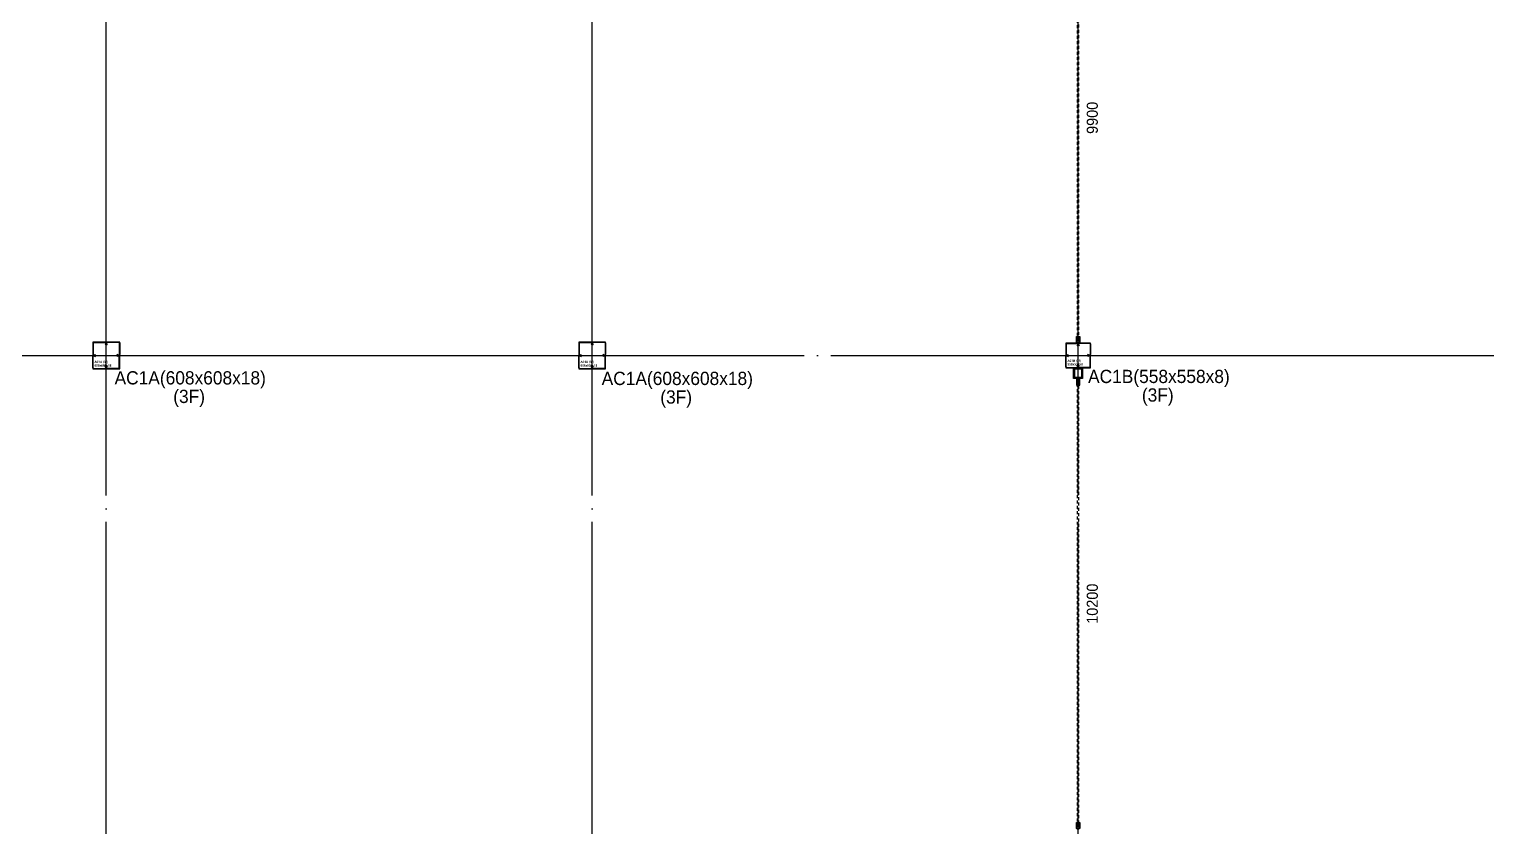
# Model space of a CAD drawing. Header units: millimetres. Extents: x -47382 to 204618, y -51045 to 127155.
# Drawn here: x 56254 to 89254, y 29698 to 47758 of the extents above; entities that cross this region are included whole.
import ezdxf
from ezdxf.enums import TextEntityAlignment as Align

# ---------------------------------------------------------------- set-up
doc = ezdxf.new("R2010")
doc.units = ezdxf.units.MM
doc.header["$LTSCALE"] = 300
doc.header["$MEASUREMENT"] = 0
doc.linetypes.add('CEN', pattern=[62, 60, -1, 0, -1])
doc.linetypes.add('HID', pattern=[2, 1.1, -0.9])
doc.layers.get('0').update_dxf_attribs({"linetype": 'CONTINUOUS'})
doc.layers.get('Defpoints').update_dxf_attribs({"color": 153, "linetype": 'CONTINUOUS'})
for name, color, linetype in [('A-ST-AXIS-CEN', 252, 'CEN'), ('A-ST-COL', 2, 'CONTINUOUS'), ('A-WALL-DRY1', 7, 'CONTINUOUS'), ('Bound', 9, 'CONTINUOUS'), ('방화셔터', 11, 'HID')]:
    doc.layers.add(name, color=color, linetype=linetype)
doc.layers.add('Defpoint', color=161, linetype='CONTINUOUS', plot=False)
doc.styles.add('SH_대대리576', font='NanumGothicBold.ttf')
doc.styles.add('돋움', font='')
doc.styles.get('돋움').set_extended_font_data('Dotum')

# ---------------------------------------------------------------- blocks, each defined once
blk = doc.blocks.new('A$C53E97F43')
at = {"layer": '방화셔터'}
for p, q in [((0, 64), (0, 65)), ((0, 64), (0, 65)), ((0, 11), (0, 10)), ((0, 11), (0, 10)), ((20, 62), (20, 64)), ((20, 13), (20, 11)), ((79, 20), (82, 20)), ((79, 20), (80, 18)), ((80, 18), (79, 18)), ((79, 18), (80, 16)), ((80, 16), (79, 16)), ((79, 16), (80, 14)), ((80, 14), (79, 14)), ((79, 14), (80, 12)), ((80, 12), (79, 12)), ((79, 12), (80, 10)), ((89, 10), (80, 10)), ((82, 12), (82, 18)), ((82, 18), (87, 18)), ((87, 12), (82, 12)), ((87, 12), (87, 18)), ((88, 20), (90, 20)), ((90, 20), (89, 18)), ((89, 18), (90, 18)), ((90, 18), (89, 16)), ((89, 16), (90, 16)), ((90, 16), (89, 14)), ((89, 14), (90, 14)), ((90, 14), (89, 12)), ((89, 12), (90, 12)), ((90, 12), (89, 10))]:
    blk.add_line(p, q, dxfattribs=at)
for points in [[(0, 10), (10, 10), (10, 0), (150, 0), (150, 25), (90, 25), (90, 10), (80, 10), (80, 20), (50, 20), (50, 50), (150, 50), (150, 75), (10, 75), (10, 65), (0, 65)], [(0, 11), (11, 11), (11, 2), (148, 2), (148, 24), (91, 24), (91, 9), (78, 9), (78, 19), (48, 19), (48, 52), (148, 52), (148, 74), (11, 74), (11, 64), (0, 64)], [(20, 11), (20, 11), (0, 11), (0, 64), (20, 64)], [(20, 13), (2, 13), (2, 62), (20, 62)]]:
    blk.add_lwpolyline(points, dxfattribs=at)
for centre, radius, start, end in [((75, 41), 2, 39.9712, 180), ((74, 41), 0.5, 180, 0), ((75, 41), 1, 49.239, 180), ((48, 21), 35.2, 358.1243, 36.6903), ((47, 16), 40, 5.838, 42.0129), ((82, 20), 0.5, 180, 0), ((87, 20), 0.5, 180, 0)]:
    blk.add_arc(centre, radius, start, end, dxfattribs=at)
blk = doc.blocks.new('AC1A (3f)')
at = {"layer": 'A-ST-COL'}
for p, q in [((20, 608), (20, 344)), ((28, 608), (28, 344)), ((40, 628), (304, 628)), ((40, 620), (304, 620)), ((44, 333), (75, 346)), ((47, 325), (78, 338)), ((78, 338), (75, 346)), ((315, 604), (302, 573)), ((310, 570), (302, 573)), ((323, 601), (310, 570)), ((325, 601), (338, 570)), ((333, 604), (346, 573)), ((338, 570), (346, 573)), ((608, 628), (344, 628)), ((608, 620), (344, 620)), ((570, 338), (573, 346)), ((601, 325), (570, 338)), ((604, 333), (573, 346)), ((620, 608), (620, 344)), ((628, 608), (628, 344)), ((20, 40), (20, 304)), ((28, 40), (28, 304)), ((40, 28), (304, 28)), ((40, 20), (304, 20)), ((44, 315), (75, 302)), ((47, 323), (78, 310)), ((78, 310), (75, 302)), ((310, 78), (302, 75)), ((315, 44), (302, 75)), ((323, 47), (310, 78)), ((325, 47), (338, 78)), ((333, 44), (346, 75)), ((338, 78), (346, 75)), ((608, 28), (344, 28)), ((608, 20), (344, 20)), ((601, 323), (570, 310)), ((570, 310), (573, 302)), ((604, 315), (573, 302)), ((620, 40), (620, 304)), ((628, 40), (628, 304))]:
    blk.add_line(p, q, dxfattribs=at)
for centre, radius, start, end in [((40, 608), 20, 90, 180), ((40, 344), 20, 180, 290), ((40, 608), 12, 90, 180), ((40, 344), 12, 180, 290), ((304, 608), 20, 340, 90), ((304, 608), 12, 340, 90), ((344, 608), 20, 90, 200), ((344, 608), 12, 90, 200), ((608, 344), 20, 250, 0), ((608, 344), 12, 250, 0), ((608, 608), 20, 0, 90), ((608, 608), 12, 0, 90), ((40, 304), 20, 70, 180), ((40, 40), 20, 180, 270), ((40, 304), 12, 70, 180), ((40, 40), 12, 180, 270), ((304, 40), 20, 270, 20), ((304, 40), 12, 270, 20), ((344, 40), 20, 160, 270), ((344, 40), 12, 160, 270), ((608, 304), 20, 0, 110), ((608, 304), 12, 0, 110), ((608, 40), 20, 270, 0), ((608, 40), 12, 270, 0)]:
    blk.add_arc(centre, radius, start, end, dxfattribs=at)
at = {"layer": 'Bound', "color": 9, "linetype": 'Continuous'}
for p, q in [((628, 628), (20, 628)), ((20, 628), (20, 20)), ((628, 20), (628, 628)), ((20, 20), (628, 20))]:
    blk.add_line(p, q, dxfattribs=at)
at = {"layer": 'Defpoint'}
for p, q in [((324, 0), (324, 648)), ((0, 324), (648, 324))]:
    blk.add_line(p, q, dxfattribs=at)
at = {"layer": 'Defpoint', "linetype": 'Continuous', "style": 'SH_대대리576'}
for s, p in [('AC1A (3F)', (59, 178)), ('608x608x18', (59, 97))]:
    blk.add_text(s, height=50, dxfattribs=at).set_placement(p, align=Align.MIDDLE_LEFT)
blk = doc.blocks.new('AC1B (3f)')
at = {"layer": 'A-ST-COL'}
for p, q in [((20, 558), (20, 319)), ((28, 558), (28, 319)), ((40, 578), (279, 578)), ((40, 570), (279, 570)), ((290, 554), (277, 523)), ((285, 520), (277, 523)), ((298, 551), (285, 520)), ((300, 551), (313, 520)), ((308, 554), (321, 523)), ((313, 520), (321, 523)), ((558, 578), (319, 578)), ((558, 570), (319, 570)), ((570, 558), (570, 319)), ((578, 558), (578, 319)), ((20, 40), (20, 279)), ((28, 40), (28, 279)), ((40, 28), (279, 28)), ((40, 20), (279, 20)), ((44, 308), (75, 321)), ((44, 290), (75, 277)), ((47, 300), (78, 313)), ((47, 298), (78, 285)), ((78, 313), (75, 321)), ((78, 285), (75, 277)), ((285, 78), (277, 75)), ((290, 44), (277, 75)), ((298, 47), (285, 78)), ((300, 47), (313, 78)), ((308, 44), (321, 75)), ((313, 78), (321, 75)), ((558, 28), (319, 28)), ((558, 20), (319, 20)), ((520, 313), (523, 321)), ((551, 300), (520, 313)), ((551, 298), (520, 285)), ((520, 285), (523, 277)), ((554, 308), (523, 321)), ((554, 290), (523, 277)), ((570, 40), (570, 279)), ((578, 40), (578, 279))]:
    blk.add_line(p, q, dxfattribs=at)
for centre, radius, start, end in [((40, 558), 20, 90, 180), ((40, 558), 12, 90, 180), ((279, 558), 20, 340, 90), ((279, 558), 12, 340, 90), ((319, 558), 20, 90, 200), ((319, 558), 12, 90, 200), ((558, 558), 20, 0, 90), ((558, 558), 12, 0, 90), ((40, 319), 20, 180, 290), ((40, 279), 20, 70, 180), ((40, 40), 20, 180, 270), ((40, 319), 12, 180, 290), ((40, 279), 12, 70, 180), ((40, 40), 12, 180, 270), ((279, 40), 20, 270, 20), ((279, 40), 12, 270, 20), ((319, 40), 20, 160, 270), ((319, 40), 12, 160, 270), ((558, 319), 20, 250, 0), ((558, 279), 20, 0, 110), ((558, 319), 12, 250, 0), ((558, 279), 12, 0, 110), ((558, 40), 20, 270, 0), ((558, 40), 12, 270, 0)]:
    blk.add_arc(centre, radius, start, end, dxfattribs=at)
at = {"layer": 'Bound', "color": 9, "linetype": 'Continuous'}
for p, q in [((578, 578), (20, 578)), ((20, 578), (20, 20)), ((578, 20), (578, 578)), ((20, 20), (578, 20))]:
    blk.add_line(p, q, dxfattribs=at)
at = {"layer": 'Defpoint'}
for p, q in [((299, 0), (299, 598)), ((0, 299), (598, 299))]:
    blk.add_line(p, q, dxfattribs=at)
at = {"layer": 'Defpoint', "linetype": 'Continuous', "style": 'SH_대대리576'}
for s, p in [('AC1B (3F)', (62, 179)), ('558x558x8', (62, 98))]:
    blk.add_text(s, height=50, dxfattribs=at).set_placement(p, align=Align.MIDDLE_LEFT)
blk = doc.blocks.new('ACT 지상3층구조평면도')
for name, p in [('AC1A (3f)', (105058, 91092)), ('AC1A (3f)', (116058, 91092)), ('AC1B (3f)', (127083, 91117))]:
    blk.add_blockref(name, p)

msp = doc.modelspace()

# ---------------------------------------------------------------- linework, layer by layer
at = {"layer": 'A-ST-AXIS-CEN'}
for p, q in [((58000, 0), (58000, 99371)), ((69000, 0), (69000, 99371)), ((80000, 0), (80000, 99371)), ((0, 40371), (142000, 40371))]:
    msp.add_line(p, q, dxfattribs=at)
at = {"layer": 'A-WALL-DRY1'}
for points in [[(79900, 39850), (79900, 40092), (80100, 40092), (80100, 39850)], [(79912, 39863), (79912, 40080), (80087, 40080), (80087, 39863)], [(79925, 39875), (79925, 40067), (80075, 40067), (80075, 39875)]]:
    msp.add_lwpolyline(points, close=True, dxfattribs=at)
at = {"layer": '방화셔터', "linetype": 'HID', "ltscale": 0.2}
for p, q in [((79987, 40700), (79987, 50500)), ((80012, 50500), (80012, 40700)), ((80012, 40700), (79987, 40700)), ((79987, 29700), (79987, 39800)), ((79987, 39800), (80012, 39800)), ((80012, 39800), (80012, 29700)), ((80012, 29700), (79987, 29700))]:
    msp.add_line(p, q, dxfattribs=at)

# ---------------------------------------------------------------- block references
msp.add_blockref('ACT 지상3층구조평면도', (-47382, -51045))
at = {"layer": '방화셔터', "xscale": -1, "rotation": 270.0000000001315}
for p in [(79962, 40650), (79962, 29650)]:
    msp.add_blockref('A$C53E97F43', p, dxfattribs=at)
at = {"layer": '방화셔터', "rotation": 270.0000000001315}
msp.add_blockref('A$C53E97F43', (79962, 39850), dxfattribs=at)

# ---------------------------------------------------------------- texts
at = {"layer": 'Defpoints', "linetype": 'Continuous', "style": '돋움'}
for s, p in [('9900', (80322, 45750)), ('10200', (80322, 34750))]:
    msp.add_text(s, height=250, rotation=90, dxfattribs=at).set_placement(p, align=Align.MIDDLE)
for s, p in [('AC1A(608x608x18)', (59901, 39624)), ('AC1A(608x608x18)', (70928, 39611)), ('AC1B(558x558x8)', (81830, 39656)), ('(3F)', (59876, 39204)), ('(3F)', (81805, 39236)), ('(3F)', (70902, 39190))]:
    msp.add_text(s, height=300, dxfattribs=at).set_placement(p, align=Align.BOTTOM_CENTER)

doc.saveas('drawing.dxf')
